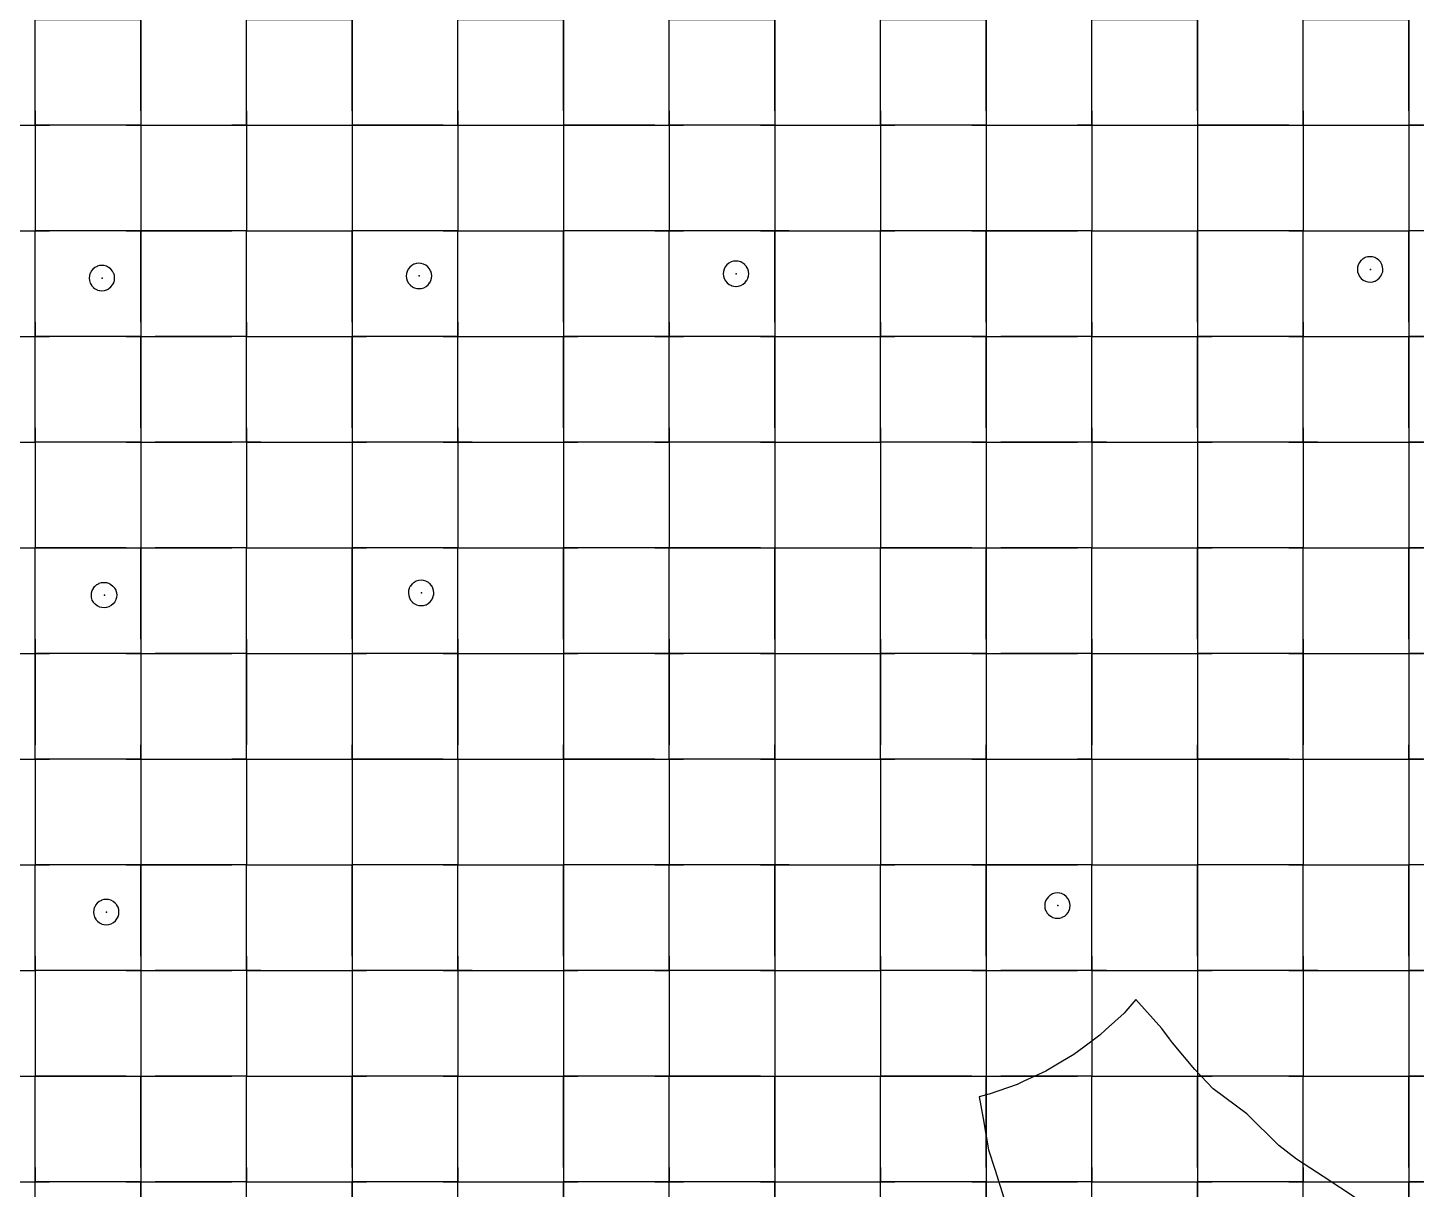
# Model space of a CAD drawing. Header units: metres. Extents: x 0 to 438, y -24 to 612.
# Drawn here: x 197.4 to 315.6, y 278.4 to 377.3 of the extents above; entities that cross this region are included whole.
import ezdxf

# ---------------------------------------------------------------- set-up
doc = ezdxf.new("R2010")
doc.units = ezdxf.units.M
doc.layers.add('LAYER_01_CUT', color=7, linetype='Continuous')
doc.layers.add('LAYER_04_GRID', color=7, linetype='Continuous')

msp = doc.modelspace()

# ---------------------------------------------------------------- linework, layer by layer
at = {"layer": 'LAYER_01_CUT'}
for points in [[(198, 376.77), (198, 378), (199.23, 378), (207, 378), (207, 376.77), (207, 369), (207, 367.77)], [(198, 370.23), (198, 378)], [(207, 370.23), (207, 378)], [(216, 376.77), (216, 378), (217.23, 378), (225, 378), (225, 376.77), (225, 369), (225, 367.77)], [(216, 370.23), (216, 378)], [(225, 370.23), (225, 378)], [(234, 376.77), (234, 378), (235.23, 378), (243, 378), (243, 376.77), (243, 369), (243, 367.77)], [(234, 370.23), (234, 378)], [(243, 370.23), (243, 378)], [(252, 376.77), (252, 378), (253.23, 378), (261, 378), (261, 376.77), (261, 369), (261, 367.77)], [(252, 370.23), (252, 378)], [(261, 370.23), (261, 378)], [(270, 376.77), (270, 378), (271.23, 378), (279, 378), (279, 376.77), (279, 369), (279, 367.77)], [(270, 370.23), (270, 378)], [(279, 370.23), (279, 378)], [(288, 376.77), (288, 378), (289.23, 378), (297, 378), (297, 376.77), (297, 369), (297, 367.77)], [(288, 370.23), (288, 378)], [(297, 370.23), (297, 378)], [(306, 376.77), (306, 378), (307.23, 378), (315, 378), (315, 376.77), (315, 369), (315, 367.77)], [(306, 370.23), (306, 378)], [(315, 370.23), (315, 378)], [(198, 369), (198, 376.77)], [(216, 369), (216, 376.77)], [(234, 369), (234, 376.77)], [(252, 369), (252, 376.77)], [(270, 369), (270, 376.77)], [(288, 369), (288, 376.77)], [(306, 369), (306, 376.77)], [(198, 370.23), (198, 369)], [(207, 370.23), (207, 369)], [(216, 370.23), (216, 369)], [(225, 370.23), (225, 369)], [(234, 370.23), (234, 369)], [(243, 370.23), (243, 369)], [(252, 370.23), (252, 369)], [(261, 370.23), (261, 369)], [(270, 370.23), (270, 369)], [(279, 370.23), (279, 369)], [(288, 370.23), (288, 369)], [(297, 370.23), (297, 369)], [(306, 370.23), (306, 369)], [(315, 370.23), (315, 369)], [(190.23, 369), (198, 369), (198, 367.77)], [(196.77, 369), (198, 369)], [(205.77, 369), (198, 369)], [(198, 369), (198, 361.23)], [(198, 369), (199.23, 369)], [(207, 369), (199.23, 369)], [(205.77, 369), (207, 369)], [(207, 369), (207, 361.23)], [(207, 369), (208.23, 369)], [(207, 369), (214.77, 369)], [(208.23, 369), (216, 369), (216, 367.77)], [(216, 369), (214.77, 369)], [(216, 369), (216, 361.23)], [(216, 369), (217.23, 369)], [(216, 369), (223.77, 369)], [(217.23, 369), (225, 369)], [(223.77, 369), (225, 369)], [(232.77, 369), (225, 369)], [(225, 369), (225, 361.23)], [(225, 369), (226.23, 369)], [(226.23, 369), (234, 369), (234, 367.77)], [(232.77, 369), (234, 369)], [(234, 369), (234, 361.23)], [(234, 369), (235.23, 369)], [(234, 369), (241.77, 369)], [(235.23, 369), (243, 369)], [(241.77, 369), (243, 369)], [(250.77, 369), (243, 369)], [(243, 369), (243, 361.23)], [(243, 369), (244.23, 369)], [(244.23, 369), (252, 369), (252, 367.77)], [(250.77, 369), (252, 369)], [(259.77, 369), (252, 369)], [(252, 369), (252, 361.23)], [(252, 369), (253.23, 369)], [(261, 369), (253.23, 369)], [(259.77, 369), (261, 369)], [(261, 369), (261, 361.23)], [(261, 369), (262.23, 369)], [(261, 369), (268.77, 369)], [(262.23, 369), (270, 369), (270, 367.77)], [(268.77, 369), (270, 369)], [(277.77, 369), (270, 369)], [(270, 369), (270, 361.23)], [(270, 369), (271.23, 369)], [(279, 369), (271.23, 369)], [(277.77, 369), (279, 369)], [(279, 369), (279, 361.23)], [(279, 369), (280.23, 369)], [(279, 369), (286.77, 369)], [(280.23, 369), (288, 369), (288, 367.77)], [(288, 369), (286.77, 369)], [(288, 369), (288, 361.23)], [(288, 369), (289.23, 369)], [(288, 369), (295.77, 369)], [(289.23, 369), (297, 369)], [(295.77, 369), (297, 369)], [(304.77, 369), (297, 369)], [(297, 369), (297, 361.23)], [(297, 369), (298.23, 369)], [(298.23, 369), (306, 369), (306, 367.77)], [(304.77, 369), (306, 369)], [(306, 369), (306, 361.23)], [(306, 369), (307.23, 369)], [(306, 369), (313.77, 369)], [(307.23, 369), (315, 369)], [(313.77, 369), (315, 369)], [(322.77, 369), (315, 369)], [(315, 369), (315, 361.23)], [(315, 369), (316.23, 369)], [(198, 367.77), (198, 360)], [(207, 367.77), (207, 360)], [(216, 367.77), (216, 360)], [(225, 367.77), (225, 360)], [(234, 367.77), (234, 360)], [(243, 367.77), (243, 360)], [(252, 367.77), (252, 360)], [(261, 367.77), (261, 360)], [(270, 367.77), (270, 360)], [(279, 367.77), (279, 360)], [(288, 367.77), (288, 360)], [(297, 367.77), (297, 360)], [(306, 367.77), (306, 360)], [(315, 367.77), (315, 360)], [(198, 361.23), (198, 360)], [(207, 361.23), (207, 360)], [(216, 361.23), (216, 360)], [(225, 361.23), (225, 360)], [(234, 361.23), (234, 360)], [(243, 361.23), (243, 360)], [(252, 361.23), (252, 360)], [(261, 361.23), (261, 360)], [(270, 361.23), (270, 360)], [(279, 361.23), (279, 360)], [(288, 361.23), (288, 360)], [(297, 361.23), (297, 360)], [(306, 361.23), (306, 360)], [(315, 361.23), (315, 360)], [(190.23, 360), (198, 360)], [(196.77, 360), (198, 360)], [(198, 349.77), (198, 351), (198, 358.77), (198, 360), (199.23, 360)], [(205.77, 360), (198, 360)], [(198, 352.23), (198, 360)], [(207, 360), (199.23, 360)], [(205.77, 360), (207, 360)], [(208.23, 360), (207, 360), (207, 358.77), (207, 351), (207, 349.77), (207, 342), (207, 340.77)], [(207, 352.23), (207, 360)], [(207, 360), (214.77, 360)], [(216, 360), (208.23, 360)], [(216, 360), (214.77, 360)], [(216, 349.77), (216, 351), (216, 358.77), (216, 360), (217.23, 360)], [(216, 352.23), (216, 360)], [(216, 360), (223.77, 360)], [(217.23, 360), (225, 360)], [(223.77, 360), (225, 360)], [(226.23, 360), (225, 360), (225, 358.77), (225, 351), (225, 349.77), (225, 342), (225, 340.77)], [(232.77, 360), (225, 360)], [(225, 352.23), (225, 360)], [(234, 360), (226.23, 360)], [(232.77, 360), (234, 360)], [(234, 349.77), (234, 351), (234, 358.77), (234, 360), (235.23, 360)], [(234, 352.23), (234, 360)], [(234, 360), (241.77, 360)], [(235.23, 360), (243, 360)], [(241.77, 360), (243, 360)], [(244.23, 360), (243, 360), (243, 358.77), (243, 351), (243, 349.77), (243, 342), (243, 340.77)], [(250.77, 360), (243, 360)], [(243, 352.23), (243, 360)], [(252, 360), (244.23, 360)], [(250.77, 360), (252, 360)], [(252, 349.77), (252, 351), (252, 358.77), (252, 360), (253.23, 360)], [(259.77, 360), (252, 360)], [(252, 352.23), (252, 360)], [(261, 360), (253.23, 360)], [(259.77, 360), (261, 360)], [(262.23, 360), (261, 360), (261, 358.77), (261, 351), (261, 349.77), (261, 342), (261, 340.77)], [(261, 352.23), (261, 360)], [(261, 360), (268.77, 360)], [(262.23, 360), (270, 360)], [(268.77, 360), (270, 360)], [(270, 349.77), (270, 351), (270, 358.77), (270, 360), (271.23, 360)], [(277.77, 360), (270, 360)], [(270, 352.23), (270, 360)], [(279, 360), (271.23, 360)], [(277.77, 360), (279, 360)], [(280.23, 360), (279, 360), (279, 358.77), (279, 351), (279, 349.77), (279, 342), (279, 340.77)], [(279, 352.23), (279, 360)], [(279, 360), (286.77, 360)], [(288, 360), (280.23, 360)], [(288, 360), (286.77, 360)], [(288, 349.77), (288, 351), (288, 358.77), (288, 360), (289.23, 360)], [(288, 352.23), (288, 360)], [(288, 360), (295.77, 360)], [(289.23, 360), (297, 360)], [(295.77, 360), (297, 360)], [(298.23, 360), (297, 360), (297, 358.77), (297, 351), (297, 349.77), (297, 342), (297, 340.77)], [(304.77, 360), (297, 360)], [(297, 352.23), (297, 360)], [(306, 360), (298.23, 360)], [(304.77, 360), (306, 360)], [(306, 349.77), (306, 351), (306, 358.77), (306, 360), (307.23, 360)], [(306, 352.23), (306, 360)], [(306, 360), (313.77, 360)], [(307.23, 360), (315, 360)], [(313.77, 360), (315, 360)], [(316.23, 360), (315, 360), (315, 358.77), (315, 351), (315, 349.77), (315, 342), (315, 340.77)], [(322.77, 360), (315, 360)], [(315, 352.23), (315, 360)], [(231.27, 357.09), (231.09, 357.18), (231.08, 357.18), (230.89, 357.24), (230.88, 357.24), (230.69, 357.25), (230.69, 357.25), (230.49, 357.23), (230.48, 357.23), (230.28, 357.17), (230.27, 357.17), (230.09, 357.07), (230.08, 357.07), (229.92, 356.93), (229.91, 356.92), (229.78, 356.76), (229.78, 356.75), (229.69, 356.56), (229.68, 356.56), (229.63, 356.37), (229.63, 356.36), (229.61, 356.17), (229.61, 356.16), (229.63, 355.96), (229.63, 355.96), (229.69, 355.76), (229.69, 355.75), (229.79, 355.57), (229.8, 355.56), (229.94, 355.4), (229.94, 355.39), (230.11, 355.26), (230.11, 355.25), (230.3, 355.16), (230.31, 355.16), (230.5, 355.11), (230.51, 355.1), (230.69, 355.09), (230.7, 355.09), (230.9, 355.11), (230.91, 355.11), (231.1, 355.17), (231.11, 355.17), (231.3, 355.27), (231.3, 355.28), (231.47, 355.41), (231.47, 355.42), (231.6, 355.58), (231.61, 355.59), (231.7, 355.78), (231.71, 355.78), (231.76, 355.98), (231.76, 355.98), (231.78, 356.17), (231.78, 356.18), (231.76, 356.38), (231.76, 356.38), (231.7, 356.58), (231.69, 356.59), (231.59, 356.77), (231.59, 356.78), (231.45, 356.94), (231.45, 356.95), (231.28, 357.08), (231.27, 357.09)], [(257.5, 355.29), (257.51, 355.29), (257.69, 355.27), (257.7, 355.27), (257.9, 355.29), (257.91, 355.29), (258.1, 355.35), (258.11, 355.36), (258.3, 355.46), (258.3, 355.46), (258.47, 355.6), (258.47, 355.6), (258.6, 355.77), (258.61, 355.78), (258.7, 355.96), (258.7, 355.97), (258.76, 356.16), (258.76, 356.17), (258.78, 356.36), (258.78, 356.36), (258.76, 356.56), (258.75, 356.57), (258.69, 356.77), (258.69, 356.78), (258.59, 356.96), (258.59, 356.97), (258.45, 357.13), (258.45, 357.14), (258.28, 357.27), (258.27, 357.27), (258.09, 357.36), (258.08, 357.37), (257.89, 357.42), (257.88, 357.42), (257.69, 357.44), (257.69, 357.44), (257.49, 357.42), (257.48, 357.42), (257.28, 357.36), (257.27, 357.36), (257.09, 357.26), (257.08, 357.25), (256.92, 357.11), (256.91, 357.11), (256.78, 356.94), (256.78, 356.94), (256.68, 356.75), (256.68, 356.74), (256.63, 356.55), (256.63, 356.54), (256.61, 356.36), (256.61, 356.35), (256.63, 356.15), (256.63, 356.14), (256.69, 355.95), (256.69, 355.94), (256.79, 355.75), (256.8, 355.75), (256.93, 355.58), (256.94, 355.58), (257.11, 355.45), (257.11, 355.44), (257.3, 355.35), (257.31, 355.34), (257.5, 355.29)], [(310.78, 357.32), (310.78, 357.31), (310.68, 357.12), (310.68, 357.12), (310.63, 356.92), (310.62, 356.92), (310.61, 356.73), (310.61, 356.72), (310.63, 356.52), (310.63, 356.52), (310.69, 356.32), (310.69, 356.31), (310.79, 356.13), (310.8, 356.12), (310.93, 355.96), (310.94, 355.95), (311.1, 355.82), (311.11, 355.81), (311.3, 355.72), (311.3, 355.72), (311.5, 355.66), (311.5, 355.66), (311.69, 355.65), (311.7, 355.65), (311.9, 355.67), (311.91, 355.67), (312.1, 355.73), (312.11, 355.73), (312.29, 355.83), (312.3, 355.83), (312.46, 355.97), (312.47, 355.98), (312.6, 356.14), (312.61, 356.15), (312.7, 356.34), (312.7, 356.34), (312.76, 356.53), (312.76, 356.54), (312.77, 356.73), (312.77, 356.74), (312.75, 356.94), (312.75, 356.94), (312.69, 357.14), (312.69, 357.15), (312.59, 357.33), (312.59, 357.34), (312.45, 357.5), (312.44, 357.51), (312.28, 357.64), (312.27, 357.64), (312.09, 357.74), (312.08, 357.74), (311.89, 357.79), (311.88, 357.8), (311.69, 357.81), (311.68, 357.81), (311.49, 357.79), (311.48, 357.79), (311.28, 357.73), (311.27, 357.73), (311.09, 357.63), (311.08, 357.62), (310.92, 357.49), (310.91, 357.48), (310.78, 357.32)], [(202.63, 356.18), (202.63, 356.17), (202.61, 355.98), (202.61, 355.98), (202.63, 355.78), (202.63, 355.77), (202.69, 355.57), (202.69, 355.57), (202.8, 355.38), (202.8, 355.37), (202.94, 355.21), (202.94, 355.2), (203.11, 355.07), (203.11, 355.07), (203.3, 354.98), (203.31, 354.97), (203.5, 354.92), (203.51, 354.92), (203.69, 354.9), (203.7, 354.9), (203.9, 354.92), (203.91, 354.92), (204.1, 354.98), (204.11, 354.98), (204.3, 355.08), (204.3, 355.09), (204.47, 355.23), (204.47, 355.23), (204.6, 355.4), (204.61, 355.4), (204.7, 355.59), (204.71, 355.6), (204.76, 355.79), (204.76, 355.8), (204.78, 355.98), (204.78, 355.99), (204.76, 356.19), (204.76, 356.2), (204.7, 356.39), (204.69, 356.4), (204.59, 356.59), (204.59, 356.59), (204.45, 356.76), (204.45, 356.76), (204.28, 356.89), (204.27, 356.9), (204.09, 356.99), (204.08, 357), (203.89, 357.05), (203.88, 357.05), (203.69, 357.07), (203.69, 357.07), (203.49, 357.05), (203.48, 357.05), (203.28, 356.99), (203.28, 356.98), (203.09, 356.88), (203.08, 356.88), (202.92, 356.74), (202.91, 356.74), (202.78, 356.57), (202.78, 356.56), (202.69, 356.38), (202.68, 356.37), (202.63, 356.18)], [(198, 352.23), (198, 351)], [(207, 352.23), (207, 351)], [(216, 352.23), (216, 351)], [(225, 352.23), (225, 351)], [(234, 352.23), (234, 351)], [(243, 352.23), (243, 351)], [(252, 352.23), (252, 351)], [(261, 352.23), (261, 351)], [(270, 352.23), (270, 351)], [(279, 352.23), (279, 351)], [(288, 352.23), (288, 351)], [(297, 352.23), (297, 351)], [(306, 352.23), (306, 351)], [(315, 352.23), (315, 351)], [(190.23, 351), (198, 351)], [(196.77, 351), (198, 351)], [(205.77, 351), (198, 351)], [(198, 343.23), (198, 351)], [(198, 351), (199.23, 351)], [(207, 351), (199.23, 351)], [(205.77, 351), (207, 351)], [(207, 343.23), (207, 351)], [(207, 351), (208.23, 351)], [(207, 351), (214.77, 351)], [(216, 351), (208.23, 351)], [(216, 351), (214.77, 351)], [(216, 343.23), (216, 351)], [(216, 351), (217.23, 351)], [(216, 351), (223.77, 351)], [(217.23, 351), (225, 351)], [(223.77, 351), (225, 351)], [(232.77, 351), (225, 351)], [(225, 343.23), (225, 351)], [(225, 351), (226.23, 351)], [(234, 351), (226.23, 351)], [(232.77, 351), (234, 351)], [(234, 343.23), (234, 351)], [(234, 351), (235.23, 351)], [(234, 351), (241.77, 351)], [(235.23, 351), (243, 351)], [(241.77, 351), (243, 351)], [(250.77, 351), (243, 351)], [(243, 343.23), (243, 351)], [(243, 351), (244.23, 351)], [(252, 351), (244.23, 351)], [(250.77, 351), (252, 351)], [(259.77, 351), (252, 351)], [(252, 343.23), (252, 351)], [(252, 351), (253.23, 351)], [(261, 351), (253.23, 351)], [(259.77, 351), (261, 351)], [(261, 343.23), (261, 351)], [(261, 351), (262.23, 351)], [(261, 351), (268.77, 351)], [(262.23, 351), (270, 351)], [(268.77, 351), (270, 351)], [(277.77, 351), (270, 351)], [(270, 343.23), (270, 351)], [(270, 351), (271.23, 351)], [(279, 351), (271.23, 351)], [(277.77, 351), (279, 351)], [(279, 343.23), (279, 351)], [(279, 351), (280.23, 351)], [(279, 351), (286.77, 351)], [(288, 351), (280.23, 351)], [(288, 351), (286.77, 351)], [(288, 343.23), (288, 351)], [(288, 351), (289.23, 351)], [(288, 351), (295.77, 351)], [(289.23, 351), (297, 351)], [(295.77, 351), (297, 351)], [(304.77, 351), (297, 351)], [(297, 343.23), (297, 351)], [(297, 351), (298.23, 351)], [(306, 351), (298.23, 351)], [(304.77, 351), (306, 351)], [(306, 343.23), (306, 351)], [(306, 351), (307.23, 351)], [(306, 351), (313.77, 351)], [(307.23, 351), (315, 351)], [(313.77, 351), (315, 351)], [(322.77, 351), (315, 351)], [(315, 343.23), (315, 351)], [(315, 351), (316.23, 351)], [(198, 342), (198, 349.77)], [(216, 342), (216, 349.77)], [(234, 342), (234, 349.77)], [(252, 342), (252, 349.77)], [(270, 342), (270, 349.77)], [(288, 342), (288, 349.77)], [(306, 342), (306, 349.77)], [(198, 343.23), (198, 342)], [(207, 343.23), (207, 342)], [(216, 343.23), (216, 342)], [(225, 343.23), (225, 342)], [(234, 343.23), (234, 342)], [(243, 343.23), (243, 342)], [(252, 343.23), (252, 342)], [(261, 343.23), (261, 342)], [(270, 343.23), (270, 342)], [(279, 343.23), (279, 342)], [(288, 343.23), (288, 342)], [(297, 343.23), (297, 342)], [(306, 343.23), (306, 342)], [(315, 343.23), (315, 342)], [(190.23, 342), (198, 342)], [(196.77, 342), (198, 342)], [(199.23, 342), (198, 342), (198, 340.77)], [(205.77, 342), (198, 342)], [(198, 342), (198, 334.23)], [(207, 342), (199.23, 342)], [(205.77, 342), (207, 342)], [(207, 342), (207, 334.23)], [(207, 342), (208.23, 342)], [(207, 342), (214.77, 342)], [(216, 342), (208.23, 342)], [(216, 342), (214.77, 342)], [(217.23, 342), (216, 342), (216, 340.77)], [(216, 342), (216, 334.23)], [(216, 342), (223.77, 342)], [(217.23, 342), (225, 342)], [(223.77, 342), (225, 342)], [(232.77, 342), (225, 342)], [(225, 342), (225, 334.23)], [(225, 342), (226.23, 342)], [(234, 342), (226.23, 342)], [(232.77, 342), (234, 342)], [(235.23, 342), (234, 342), (234, 340.77)], [(234, 342), (234, 334.23)], [(234, 342), (241.77, 342)], [(235.23, 342), (243, 342)], [(241.77, 342), (243, 342)], [(250.77, 342), (243, 342)], [(243, 342), (243, 334.23)], [(243, 342), (244.23, 342)], [(252, 342), (244.23, 342)], [(250.77, 342), (252, 342)], [(253.23, 342), (252, 342), (252, 340.77)], [(259.77, 342), (252, 342)], [(252, 342), (252, 334.23)], [(261, 342), (253.23, 342)], [(259.77, 342), (261, 342)], [(261, 342), (261, 334.23)], [(261, 342), (262.23, 342)], [(261, 342), (268.77, 342)], [(262.23, 342), (270, 342)], [(268.77, 342), (270, 342)], [(271.23, 342), (270, 342), (270, 340.77)], [(277.77, 342), (270, 342)], [(270, 342), (270, 334.23)], [(279, 342), (271.23, 342)], [(277.77, 342), (279, 342)], [(279, 342), (279, 334.23)], [(279, 342), (280.23, 342)], [(279, 342), (286.77, 342)], [(288, 342), (280.23, 342)], [(288, 342), (286.77, 342)], [(289.23, 342), (288, 342), (288, 340.77)], [(288, 342), (288, 334.23)], [(288, 342), (295.77, 342)], [(289.23, 342), (297, 342)], [(295.77, 342), (297, 342)], [(304.77, 342), (297, 342)], [(297, 342), (297, 334.23)], [(297, 342), (298.23, 342)], [(306, 342), (298.23, 342)], [(304.77, 342), (306, 342)], [(307.23, 342), (306, 342), (306, 340.77)], [(306, 342), (306, 334.23)], [(306, 342), (313.77, 342)], [(307.23, 342), (315, 342)], [(313.77, 342), (315, 342)], [(322.77, 342), (315, 342)], [(315, 342), (315, 334.23)], [(315, 342), (316.23, 342)], [(198, 340.77), (198, 333)], [(207, 340.77), (207, 333)], [(216, 340.77), (216, 333)], [(225, 340.77), (225, 333)], [(234, 340.77), (234, 333)], [(243, 340.77), (243, 333)], [(252, 340.77), (252, 333)], [(261, 340.77), (261, 333)], [(270, 340.77), (270, 333)], [(279, 340.77), (279, 333)], [(288, 340.77), (288, 333)], [(297, 340.77), (297, 333)], [(306, 340.77), (306, 333)], [(315, 340.77), (315, 333)], [(198, 334.23), (198, 333)], [(207, 334.23), (207, 333)], [(216, 334.23), (216, 333)], [(225, 334.23), (225, 333)], [(234, 334.23), (234, 333)], [(243, 334.23), (243, 333)], [(252, 334.23), (252, 333)], [(261, 334.23), (261, 333)], [(270, 334.23), (270, 333)], [(279, 334.23), (279, 333)], [(288, 334.23), (288, 333)], [(297, 334.23), (297, 333)], [(306, 334.23), (306, 333)], [(315, 334.23), (315, 333)], [(190.23, 333), (198, 333)], [(196.77, 333), (198, 333)], [(198, 322.77), (198, 324), (198, 331.77), (198, 333), (199.23, 333), (207, 333), (207, 331.77), (207, 324), (207, 322.77), (207, 315), (207, 313.77)], [(205.77, 333), (198, 333)], [(198, 325.23), (198, 333)], [(205.77, 333), (207, 333)], [(207, 325.23), (207, 333)], [(207, 333), (208.23, 333)], [(207, 333), (214.77, 333)], [(216, 333), (208.23, 333)], [(216, 333), (214.77, 333)], [(216, 322.77), (216, 324), (216, 331.77), (216, 333), (217.23, 333), (225, 333), (225, 331.77), (225, 324), (225, 322.77), (225, 315), (225, 313.77)], [(216, 325.23), (216, 333)], [(216, 333), (223.77, 333)], [(223.77, 333), (225, 333)], [(232.77, 333), (225, 333)], [(225, 325.23), (225, 333)], [(225, 333), (226.23, 333)], [(234, 333), (226.23, 333)], [(232.77, 333), (234, 333)], [(234, 322.77), (234, 324), (234, 331.77), (234, 333), (235.23, 333), (243, 333), (243, 331.77), (243, 324), (243, 322.77), (243, 315), (243, 313.77)], [(234, 325.23), (234, 333)], [(234, 333), (241.77, 333)], [(241.77, 333), (243, 333)], [(250.77, 333), (243, 333)], [(243, 325.23), (243, 333)], [(243, 333), (244.23, 333)], [(252, 333), (244.23, 333)], [(250.77, 333), (252, 333)], [(252, 322.77), (252, 324), (252, 331.77), (252, 333), (253.23, 333), (261, 333), (261, 331.77), (261, 324), (261, 322.77), (261, 315), (261, 313.77)], [(259.77, 333), (252, 333)], [(252, 325.23), (252, 333)], [(259.77, 333), (261, 333)], [(261, 325.23), (261, 333)], [(261, 333), (262.23, 333)], [(261, 333), (268.77, 333)], [(262.23, 333), (270, 333)], [(268.77, 333), (270, 333)], [(270, 322.77), (270, 324), (270, 331.77), (270, 333), (271.23, 333), (279, 333), (279, 331.77), (279, 324), (279, 322.77), (279, 315), (279, 313.77)], [(277.77, 333), (270, 333)], [(270, 325.23), (270, 333)], [(277.77, 333), (279, 333)], [(279, 325.23), (279, 333)], [(279, 333), (280.23, 333)], [(279, 333), (286.77, 333)], [(288, 333), (280.23, 333)], [(288, 333), (286.77, 333)], [(288, 322.77), (288, 324), (288, 331.77), (288, 333), (289.23, 333), (297, 333), (297, 331.77), (297, 324), (297, 322.77), (297, 315), (297, 313.77)], [(288, 325.23), (288, 333)], [(288, 333), (295.77, 333)], [(295.77, 333), (297, 333)], [(304.77, 333), (297, 333)], [(297, 325.23), (297, 333)], [(297, 333), (298.23, 333)], [(306, 333), (298.23, 333)], [(304.77, 333), (306, 333)], [(306, 322.77), (306, 324), (306, 331.77), (306, 333), (307.23, 333), (315, 333), (315, 331.77), (315, 324), (315, 322.77), (315, 315), (315, 313.77)], [(306, 325.23), (306, 333)], [(306, 333), (313.77, 333)], [(313.77, 333), (315, 333)], [(322.77, 333), (315, 333)], [(315, 325.23), (315, 333)], [(315, 333), (316.23, 333)], [(202.81, 329.17), (202.82, 329.18), (202.87, 329.37), (202.87, 329.38), (202.97, 329.56), (202.97, 329.57), (203.1, 329.74), (203.11, 329.74), (203.27, 329.88), (203.28, 329.88), (203.46, 329.98), (203.47, 329.99), (203.67, 330.05), (203.67, 330.05), (203.87, 330.07), (203.88, 330.07), (204.07, 330.05), (204.08, 330.05), (204.27, 330), (204.28, 329.99), (204.46, 329.9), (204.47, 329.89), (204.63, 329.76), (204.64, 329.76), (204.78, 329.6), (204.78, 329.59), (204.88, 329.4), (204.88, 329.39), (204.94, 329.2), (204.94, 329.19), (204.96, 328.99), (204.96, 328.98), (204.95, 328.8), (204.95, 328.79), (204.89, 328.6), (204.89, 328.59), (204.8, 328.4), (204.79, 328.4), (204.66, 328.23), (204.65, 328.23), (204.49, 328.09), (204.48, 328.09), (204.3, 327.99), (204.29, 327.98), (204.09, 327.92), (204.09, 327.92), (203.89, 327.9), (203.88, 327.9), (203.69, 327.92), (203.69, 327.92), (203.49, 327.97), (203.49, 327.98), (203.3, 328.07), (203.29, 328.07), (203.13, 328.21), (203.12, 328.21), (202.99, 328.37), (202.98, 328.38), (202.88, 328.57), (202.88, 328.57), (202.82, 328.77), (202.82, 328.78), (202.8, 328.98), (202.8, 328.98), (202.81, 329.17)], [(231.09, 328.11), (231.29, 328.17), (231.3, 328.17), (231.48, 328.27), (231.49, 328.28), (231.65, 328.41), (231.66, 328.42), (231.79, 328.58), (231.79, 328.59), (231.89, 328.78), (231.89, 328.78), (231.94, 328.98), (231.95, 328.98), (231.96, 329.17), (231.96, 329.18), (231.94, 329.38), (231.94, 329.39), (231.88, 329.58), (231.88, 329.59), (231.78, 329.77), (231.77, 329.78), (231.64, 329.94), (231.63, 329.95), (231.47, 330.08), (231.46, 330.09), (231.27, 330.18), (231.27, 330.18), (231.07, 330.24), (231.07, 330.24), (230.88, 330.25), (230.87, 330.25), (230.67, 330.23), (230.67, 330.23), (230.47, 330.17), (230.46, 330.17), (230.28, 330.07), (230.27, 330.07), (230.11, 329.93), (230.1, 329.92), (229.97, 329.76), (229.96, 329.75), (229.87, 329.57), (229.87, 329.56), (229.81, 329.37), (229.81, 329.36), (229.8, 329.17), (229.8, 329.16), (229.82, 328.96), (229.82, 328.96), (229.88, 328.76), (229.88, 328.75), (229.98, 328.57), (229.98, 328.56), (230.12, 328.4), (230.13, 328.39), (230.29, 328.26), (230.3, 328.26), (230.48, 328.16), (230.49, 328.16), (230.68, 328.11), (230.69, 328.1), (230.88, 328.09), (230.89, 328.09), (231.09, 328.11), (231.09, 328.11)], [(198, 325.23), (198, 324)], [(207, 325.23), (207, 324)], [(216, 325.23), (216, 324)], [(225, 325.23), (225, 324)], [(234, 325.23), (234, 324)], [(243, 325.23), (243, 324)], [(252, 325.23), (252, 324)], [(261, 325.23), (261, 324)], [(270, 325.23), (270, 324)], [(279, 325.23), (279, 324)], [(288, 325.23), (288, 324)], [(297, 325.23), (297, 324)], [(306, 325.23), (306, 324)], [(315, 325.23), (315, 324)], [(190.23, 324), (198, 324)], [(196.77, 324), (198, 324)], [(205.77, 324), (198, 324)], [(198, 324), (198, 316.23)], [(198, 324), (199.23, 324)], [(207, 324), (199.23, 324)], [(205.77, 324), (207, 324)], [(207, 324), (207, 316.23)], [(207, 324), (208.23, 324)], [(207, 324), (214.77, 324)], [(216, 324), (208.23, 324)], [(216, 324), (214.77, 324)], [(216, 324), (216, 316.23)], [(216, 324), (217.23, 324)], [(216, 324), (223.77, 324)], [(217.23, 324), (225, 324)], [(223.77, 324), (225, 324)], [(232.77, 324), (225, 324)], [(225, 324), (225, 316.23)], [(225, 324), (226.23, 324)], [(234, 324), (226.23, 324)], [(232.77, 324), (234, 324)], [(234, 324), (234, 316.23)], [(234, 324), (235.23, 324)], [(234, 324), (241.77, 324)], [(235.23, 324), (243, 324)], [(241.77, 324), (243, 324)], [(250.77, 324), (243, 324)], [(243, 324), (243, 316.23)], [(243, 324), (244.23, 324)], [(252, 324), (244.23, 324)], [(250.77, 324), (252, 324)], [(259.77, 324), (252, 324)], [(252, 324), (252, 316.23)], [(252, 324), (253.23, 324)], [(261, 324), (253.23, 324)], [(259.77, 324), (261, 324)], [(261, 324), (261, 316.23)], [(261, 324), (262.23, 324)], [(261, 324), (268.77, 324)], [(262.23, 324), (270, 324)], [(268.77, 324), (270, 324)], [(277.77, 324), (270, 324)], [(270, 324), (270, 316.23)], [(270, 324), (271.23, 324)], [(279, 324), (271.23, 324)], [(277.77, 324), (279, 324)], [(279, 324), (279, 316.23)], [(279, 324), (280.23, 324)], [(279, 324), (286.77, 324)], [(288, 324), (280.23, 324)], [(288, 324), (286.77, 324)], [(288, 324), (288, 316.23)], [(288, 324), (289.23, 324)], [(288, 324), (295.77, 324)], [(289.23, 324), (297, 324)], [(295.77, 324), (297, 324)], [(304.77, 324), (297, 324)], [(297, 324), (297, 316.23)], [(297, 324), (298.23, 324)], [(306, 324), (298.23, 324)], [(304.77, 324), (306, 324)], [(306, 324), (306, 316.23)], [(306, 324), (307.23, 324)], [(306, 324), (313.77, 324)], [(307.23, 324), (315, 324)], [(313.77, 324), (315, 324)], [(322.77, 324), (315, 324)], [(315, 324), (315, 316.23)], [(315, 324), (316.23, 324)], [(198, 315), (198, 322.77)], [(216, 315), (216, 322.77)], [(234, 315), (234, 322.77)], [(252, 315), (252, 322.77)], [(270, 315), (270, 322.77)], [(288, 315), (288, 322.77)], [(306, 315), (306, 322.77)], [(198, 315), (198, 316.23)], [(207, 315), (207, 316.23)], [(216, 315), (216, 316.23)], [(225, 315), (225, 316.23)], [(234, 315), (234, 316.23)], [(243, 315), (243, 316.23)], [(252, 315), (252, 316.23)], [(261, 315), (261, 316.23)], [(270, 315), (270, 316.23)], [(279, 315), (279, 316.23)], [(288, 315), (288, 316.23)], [(297, 315), (297, 316.23)], [(306, 315), (306, 316.23)], [(315, 315), (315, 316.23)], [(190.23, 315), (198, 315), (198, 313.77)], [(196.77, 315), (198, 315)], [(205.77, 315), (198, 315)], [(198, 315), (198, 307.23)], [(198, 315), (199.23, 315)], [(207, 315), (199.23, 315)], [(205.77, 315), (207, 315)], [(207, 315), (207, 307.23)], [(207, 315), (208.23, 315)], [(207, 315), (214.77, 315)], [(208.23, 315), (216, 315), (216, 313.77)], [(216, 315), (214.77, 315)], [(216, 315), (216, 307.23)], [(216, 315), (217.23, 315)], [(216, 315), (223.77, 315)], [(217.23, 315), (225, 315)], [(223.77, 315), (225, 315)], [(232.77, 315), (225, 315)], [(225, 315), (225, 307.23)], [(225, 315), (226.23, 315)], [(226.23, 315), (234, 315), (234, 313.77)], [(232.77, 315), (234, 315)], [(234, 315), (234, 307.23)], [(234, 315), (235.23, 315)], [(234, 315), (241.77, 315)], [(235.23, 315), (243, 315)], [(241.77, 315), (243, 315)], [(250.77, 315), (243, 315)], [(243, 315), (243, 307.23)], [(243, 315), (244.23, 315)], [(244.23, 315), (252, 315), (252, 313.77)], [(250.77, 315), (252, 315)], [(259.77, 315), (252, 315)], [(252, 315), (252, 307.23)], [(252, 315), (253.23, 315)], [(261, 315), (253.23, 315)], [(259.77, 315), (261, 315)], [(261, 315), (261, 307.23)], [(261, 315), (262.23, 315)], [(261, 315), (268.77, 315)], [(262.23, 315), (270, 315), (270, 313.77)], [(268.77, 315), (270, 315)], [(277.77, 315), (270, 315)], [(270, 315), (270, 307.23)], [(270, 315), (271.23, 315)], [(279, 315), (271.23, 315)], [(277.77, 315), (279, 315)], [(279, 315), (279, 307.23)], [(279, 315), (280.23, 315)], [(279, 315), (286.77, 315)], [(280.23, 315), (288, 315), (288, 313.77)], [(288, 315), (286.77, 315)], [(288, 315), (288, 307.23)], [(288, 315), (289.23, 315)], [(288, 315), (295.77, 315)], [(289.23, 315), (297, 315)], [(295.77, 315), (297, 315)], [(304.77, 315), (297, 315)], [(297, 315), (297, 307.23)], [(297, 315), (298.23, 315)], [(298.23, 315), (306, 315), (306, 313.77)], [(304.77, 315), (306, 315)], [(306, 315), (306, 307.23)], [(306, 315), (307.23, 315)], [(306, 315), (313.77, 315)], [(307.23, 315), (315, 315)], [(313.77, 315), (315, 315)], [(322.77, 315), (315, 315)], [(315, 315), (315, 307.23)], [(315, 315), (316.23, 315)], [(198, 313.77), (198, 306)], [(207, 313.77), (207, 306)], [(216, 313.77), (216, 306)], [(225, 313.77), (225, 306)], [(234, 313.77), (234, 306)], [(243, 313.77), (243, 306)], [(252, 313.77), (252, 306)], [(261, 313.77), (261, 306)], [(270, 313.77), (270, 306)], [(279, 313.77), (279, 306)], [(288, 313.77), (288, 306)], [(297, 313.77), (297, 306)], [(306, 313.77), (306, 306)], [(315, 313.77), (315, 306)], [(198, 307.23), (198, 306)], [(207, 307.23), (207, 306)], [(216, 307.23), (216, 306)], [(225, 307.23), (225, 306)], [(234, 307.23), (234, 306)], [(243, 307.23), (243, 306)], [(252, 307.23), (252, 306)], [(261, 307.23), (261, 306)], [(270, 307.23), (270, 306)], [(279, 307.23), (279, 306)], [(288, 307.23), (288, 306)], [(297, 307.23), (297, 306)], [(306, 307.23), (306, 306)], [(315, 307.23), (315, 306)], [(190.23, 306), (198, 306)], [(196.77, 306), (198, 306)], [(198, 304.77), (198, 306), (199.23, 306)], [(205.77, 306), (198, 306)], [(198, 298.23), (198, 306)], [(207, 306), (199.23, 306)], [(205.77, 306), (207, 306)], [(208.23, 306), (207, 306), (207, 304.77), (207, 297), (207, 295.77)], [(207, 298.23), (207, 306)], [(207, 306), (214.77, 306)], [(216, 306), (208.23, 306)], [(216, 306), (214.77, 306)], [(216, 304.77), (216, 306), (217.23, 306)], [(216, 298.23), (216, 306)], [(216, 306), (223.77, 306)], [(217.23, 306), (225, 306)], [(223.77, 306), (225, 306)], [(226.23, 306), (225, 306), (225, 304.77), (225, 297), (225, 295.77)], [(232.77, 306), (225, 306)], [(225, 298.23), (225, 306)], [(234, 306), (226.23, 306)], [(232.77, 306), (234, 306)], [(234, 304.77), (234, 306), (235.23, 306)], [(234, 298.23), (234, 306)], [(234, 306), (241.77, 306)], [(235.23, 306), (243, 306)], [(241.77, 306), (243, 306)], [(244.23, 306), (243, 306), (243, 304.77), (243, 297), (243, 295.77)], [(250.77, 306), (243, 306)], [(243, 298.23), (243, 306)], [(252, 306), (244.23, 306)], [(250.77, 306), (252, 306)], [(252, 304.77), (252, 306), (253.23, 306)], [(259.77, 306), (252, 306)], [(252, 298.23), (252, 306)], [(261, 306), (253.23, 306)], [(259.77, 306), (261, 306)], [(262.23, 306), (261, 306), (261, 304.77), (261, 297), (261, 295.77)], [(261, 298.23), (261, 306)], [(261, 306), (268.77, 306)], [(262.23, 306), (270, 306)], [(268.77, 306), (270, 306)], [(270, 304.77), (270, 306), (271.23, 306)], [(277.77, 306), (270, 306)], [(270, 298.23), (270, 306)], [(279, 306), (271.23, 306)], [(277.77, 306), (279, 306)], [(280.23, 306), (279, 306), (279, 304.77), (279, 297), (279, 295.77)], [(279, 298.23), (279, 306)], [(279, 306), (286.77, 306)], [(288, 306), (280.23, 306)], [(288, 306), (286.77, 306)], [(288, 304.77), (288, 306), (289.23, 306)], [(288, 298.23), (288, 306)], [(288, 306), (295.77, 306)], [(289.23, 306), (297, 306)], [(295.77, 306), (297, 306)], [(298.23, 306), (297, 306), (297, 304.77), (297, 297), (297, 295.77)], [(304.77, 306), (297, 306)], [(297, 298.23), (297, 306)], [(306, 306), (298.23, 306)], [(304.77, 306), (306, 306)], [(306, 304.77), (306, 306), (307.23, 306)], [(306, 298.23), (306, 306)], [(306, 306), (313.77, 306)], [(307.23, 306), (315, 306)], [(313.77, 306), (315, 306)], [(316.23, 306), (315, 306), (315, 304.77), (315, 297), (315, 295.77)], [(322.77, 306), (315, 306)], [(315, 298.23), (315, 306)], [(198, 297), (198, 304.77)], [(216, 297), (216, 304.77)], [(234, 297), (234, 304.77)], [(252, 297), (252, 304.77)], [(270, 297), (270, 304.77)], [(288, 297), (288, 304.77)], [(306, 297), (306, 304.77)], [(204.67, 301.09), (204.68, 301.09), (204.84, 301.23), (204.85, 301.23), (204.98, 301.4), (204.98, 301.41), (205.07, 301.59), (205.08, 301.6), (205.13, 301.79), (205.13, 301.8), (205.15, 301.98), (205.15, 301.99), (205.13, 302.19), (205.13, 302.2), (205.07, 302.4), (205.07, 302.4), (204.97, 302.59), (204.96, 302.6), (204.82, 302.76), (204.82, 302.76), (204.65, 302.89), (204.65, 302.9), (204.46, 302.99), (204.45, 303), (204.26, 303.05), (204.25, 303.05), (204.07, 303.07), (204.06, 303.07), (203.86, 303.05), (203.85, 303.05), (203.66, 302.99), (203.65, 302.98), (203.46, 302.88), (203.46, 302.88), (203.29, 302.74), (203.29, 302.74), (203.16, 302.57), (203.15, 302.56), (203.06, 302.38), (203.05, 302.37), (203, 302.18), (203, 302.17), (202.98, 301.99), (202.98, 301.98), (203, 301.78), (203, 301.77), (203.06, 301.57), (203.07, 301.57), (203.17, 301.38), (203.17, 301.37), (203.31, 301.21), (203.31, 301.21), (203.48, 301.08), (203.49, 301.07), (203.67, 300.98), (203.68, 300.97), (203.87, 300.92), (203.88, 300.92), (204.07, 300.9), (204.07, 300.9), (204.27, 300.92), (204.28, 300.92), (204.48, 300.98), (204.48, 300.99), (204.67, 301.09)], [(284.29, 303.3), (284.16, 303.13), (284.15, 303.12), (284.06, 302.94), (284.05, 302.93), (284, 302.74), (284, 302.73), (283.98, 302.54), (283.98, 302.54), (284, 302.34), (284, 302.33), (284.06, 302.13), (284.07, 302.13), (284.17, 301.94), (284.17, 301.93), (284.31, 301.77), (284.31, 301.77), (284.48, 301.63), (284.49, 301.63), (284.67, 301.54), (284.68, 301.53), (284.87, 301.48), (284.88, 301.48), (285.06, 301.46), (285.07, 301.46), (285.27, 301.48), (285.28, 301.48), (285.48, 301.54), (285.48, 301.55), (285.67, 301.65), (285.68, 301.65), (285.84, 301.79), (285.84, 301.79), (285.97, 301.96), (285.98, 301.96), (286.07, 302.15), (286.08, 302.16), (286.13, 302.35), (286.13, 302.36), (286.15, 302.54), (286.15, 302.55), (286.13, 302.75), (286.13, 302.76), (286.07, 302.95), (286.06, 302.96), (285.96, 303.15), (285.96, 303.16), (285.82, 303.32), (285.82, 303.32), (285.65, 303.45), (285.64, 303.46), (285.46, 303.55), (285.45, 303.56), (285.26, 303.61), (285.25, 303.61), (285.07, 303.63), (285.06, 303.63), (284.86, 303.61), (284.85, 303.61), (284.65, 303.55), (284.65, 303.54), (284.46, 303.44), (284.45, 303.44), (284.29, 303.3), (284.29, 303.3)], [(198, 298.23), (198, 297)], [(207, 298.23), (207, 297)], [(216, 298.23), (216, 297)], [(225, 298.23), (225, 297)], [(234, 298.23), (234, 297)], [(243, 298.23), (243, 297)], [(252, 298.23), (252, 297)], [(261, 298.23), (261, 297)], [(270, 298.23), (270, 297)], [(279, 298.23), (279, 297)], [(288, 298.23), (288, 297)], [(297, 298.23), (297, 297)], [(306, 298.23), (306, 297)], [(315, 298.23), (315, 297)], [(190.23, 297), (198, 297)], [(196.77, 297), (198, 297)], [(199.23, 297), (198, 297), (198, 295.77)], [(205.77, 297), (198, 297)], [(198, 297), (198, 289.23)], [(207, 297), (199.23, 297)], [(205.77, 297), (207, 297)], [(207, 297), (207, 289.23)], [(207, 297), (208.23, 297)], [(207, 297), (214.77, 297)], [(216, 297), (208.23, 297)], [(216, 297), (214.77, 297)], [(217.23, 297), (216, 297), (216, 295.77)], [(216, 297), (216, 289.23)], [(216, 297), (223.77, 297)], [(217.23, 297), (225, 297)], [(223.77, 297), (225, 297)], [(232.77, 297), (225, 297)], [(225, 297), (225, 289.23)], [(225, 297), (226.23, 297)], [(234, 297), (226.23, 297)], [(232.77, 297), (234, 297)], [(235.23, 297), (234, 297), (234, 295.77)], [(234, 297), (234, 289.23)], [(234, 297), (241.77, 297)], [(235.23, 297), (243, 297)], [(241.77, 297), (243, 297)], [(250.77, 297), (243, 297)], [(243, 297), (243, 289.23)], [(243, 297), (244.23, 297)], [(252, 297), (244.23, 297)], [(250.77, 297), (252, 297)], [(253.23, 297), (252, 297), (252, 295.77)], [(259.77, 297), (252, 297)], [(252, 297), (252, 289.23)], [(261, 297), (253.23, 297)], [(259.77, 297), (261, 297)], [(261, 297), (261, 289.23)], [(261, 297), (262.23, 297)], [(261, 297), (268.77, 297)], [(262.23, 297), (270, 297)], [(268.77, 297), (270, 297)], [(271.23, 297), (270, 297), (270, 295.77)], [(277.77, 297), (270, 297)], [(270, 297), (270, 289.23)], [(279, 297), (271.23, 297)], [(277.77, 297), (279, 297)], [(279, 297), (279, 289.23)], [(279, 297), (280.23, 297)], [(279, 297), (286.77, 297)], [(288, 297), (280.23, 297)], [(288, 297), (286.77, 297)], [(289.23, 297), (288, 297), (288, 295.77)], [(288, 297), (288, 289.23)], [(288, 297), (295.77, 297)], [(289.23, 297), (297, 297)], [(295.77, 297), (297, 297)], [(304.77, 297), (297, 297)], [(297, 297), (297, 289.23)], [(297, 297), (298.23, 297)], [(306, 297), (298.23, 297)], [(304.77, 297), (306, 297)], [(307.23, 297), (306, 297), (306, 295.77)], [(306, 297), (306, 289.23)], [(306, 297), (313.77, 297)], [(307.23, 297), (315, 297)], [(313.77, 297), (315, 297)], [(322.77, 297), (315, 297)], [(315, 297), (315, 289.23)], [(315, 297), (316.23, 297)], [(198, 295.77), (198, 288)], [(207, 295.77), (207, 288)], [(216, 295.77), (216, 288)], [(225, 295.77), (225, 288)], [(234, 295.77), (234, 288)], [(243, 295.77), (243, 288)], [(252, 295.77), (252, 288)], [(261, 295.77), (261, 288)], [(270, 295.77), (270, 288)], [(279, 295.77), (279, 288)], [(288, 295.77), (288, 288)], [(297, 295.77), (297, 288)], [(306, 295.77), (306, 288)], [(315, 295.77), (315, 288)], [(296.77, 288.59), (294.86, 290.84), (294.6, 291.18), (293.95, 292.06), (291.75, 294.53), (290.89, 293.56), (290.74, 293.38), (289.17, 291.95), (288.68, 291.5), (287.32, 290.49), (286.45, 289.85), (285.36, 289.2), (284.08, 288.45), (282.21, 287.58), (281.63, 287.31), (279.25, 286.48), (279.12, 286.44), (279.03, 286.41), (278.39, 286.26), (278.75, 284.42), (279.2, 281.75), (279.72, 280.1), (281.72, 273.76)], [(198, 289.23), (198, 288)], [(207, 289.23), (207, 288)], [(216, 289.23), (216, 288)], [(225, 289.23), (225, 288)], [(234, 289.23), (234, 288)], [(243, 289.23), (243, 288)], [(252, 289.23), (252, 288)], [(261, 289.23), (261, 288)], [(270, 289.23), (270, 288)], [(279, 289.23), (279, 288)], [(288, 289.23), (288, 288)], [(310.63, 277.54), (307.68, 279.47), (305.42, 280.95), (303.91, 282.12), (301.19, 284.8), (298.33, 286.93), (296.77, 288.59)], [(297, 289.23), (297, 288)], [(306, 289.23), (306, 288)], [(315, 289.23), (315, 288)], [(190.23, 288), (198, 288)], [(196.77, 288), (198, 288)], [(198, 277.77), (198, 279), (198, 286.77), (198, 288), (199.23, 288), (207, 288), (207, 286.77), (207, 279), (207, 277.77), (207, 270), (207, 268.77)], [(205.77, 288), (198, 288)], [(198, 280.23), (198, 288)], [(205.77, 288), (207, 288)], [(207, 280.23), (207, 288)], [(207, 288), (208.23, 288)], [(207, 288), (214.77, 288)], [(216, 288), (208.23, 288)], [(216, 288), (214.77, 288)], [(216, 277.77), (216, 279), (216, 286.77), (216, 288), (217.23, 288), (225, 288), (225, 286.77), (225, 279), (225, 277.77), (225, 270), (225, 268.77)], [(216, 280.23), (216, 288)], [(216, 288), (223.77, 288)], [(223.77, 288), (225, 288)], [(232.77, 288), (225, 288)], [(225, 280.23), (225, 288)], [(225, 288), (226.23, 288)], [(234, 288), (226.23, 288)], [(232.77, 288), (234, 288)], [(234, 277.77), (234, 279), (234, 286.77), (234, 288), (235.23, 288), (243, 288), (243, 286.77), (243, 279), (243, 277.77), (243, 270), (243, 268.77)], [(234, 280.23), (234, 288)], [(234, 288), (241.77, 288)], [(241.77, 288), (243, 288)], [(250.77, 288), (243, 288)], [(243, 280.23), (243, 288)], [(243, 288), (244.23, 288)], [(252, 288), (244.23, 288)], [(250.77, 288), (252, 288)], [(252, 277.77), (252, 279), (252, 286.77), (252, 288), (253.23, 288), (261, 288), (261, 286.77), (261, 279), (261, 277.77), (261, 270), (261, 268.77)], [(259.77, 288), (252, 288)], [(252, 280.23), (252, 288)], [(259.77, 288), (261, 288)], [(261, 280.23), (261, 288)], [(261, 288), (262.23, 288)], [(261, 288), (268.77, 288)], [(262.23, 288), (270, 288)], [(268.77, 288), (270, 288)], [(270, 277.77), (270, 279), (270, 286.77), (270, 288), (271.23, 288), (279, 288), (279, 286.77), (279, 279), (279, 277.77), (279, 270), (279, 268.77)], [(277.77, 288), (270, 288)], [(270, 280.23), (270, 288)], [(277.77, 288), (279, 288)], [(279, 280.23), (279, 288)], [(279, 288), (280.23, 288)], [(279, 288), (286.77, 288)], [(288, 288), (280.23, 288)], [(288, 288), (286.77, 288)], [(288, 277.77), (288, 279), (288, 286.77), (288, 288), (289.23, 288), (297, 288), (297, 286.77), (297, 279), (297, 277.77), (297, 270), (297, 268.77)], [(288, 280.23), (288, 288)], [(288, 288), (295.77, 288)], [(295.77, 288), (297, 288)], [(304.77, 288), (297, 288)], [(297, 280.23), (297, 288)], [(297, 288), (298.23, 288)], [(306, 288), (298.23, 288)], [(304.77, 288), (306, 288)], [(306, 277.77), (306, 279), (306, 286.77), (306, 288), (307.23, 288), (315, 288), (315, 286.77), (315, 279), (315, 277.77), (315, 270), (315, 268.77)], [(306, 280.23), (306, 288)], [(306, 288), (313.77, 288)], [(313.77, 288), (315, 288)], [(322.77, 288), (315, 288)], [(315, 280.23), (315, 288)], [(315, 288), (316.23, 288)], [(198, 280.23), (198, 279)], [(207, 280.23), (207, 279)], [(216, 280.23), (216, 279)], [(225, 280.23), (225, 279)], [(234, 280.23), (234, 279)], [(243, 280.23), (243, 279)], [(252, 280.23), (252, 279)], [(261, 280.23), (261, 279)], [(270, 280.23), (270, 279)], [(279, 280.23), (279, 279)], [(288, 280.23), (288, 279)], [(297, 280.23), (297, 279)], [(306, 280.23), (306, 279)], [(315, 280.23), (315, 279)], [(190.23, 279), (198, 279)], [(196.77, 279), (198, 279)], [(205.77, 279), (198, 279)], [(198, 271.23), (198, 279)], [(198, 279), (199.23, 279)], [(207, 279), (199.23, 279)], [(205.77, 279), (207, 279)], [(207, 271.23), (207, 279)], [(207, 279), (208.23, 279)], [(207, 279), (214.77, 279)], [(216, 279), (208.23, 279)], [(216, 279), (214.77, 279)], [(216, 271.23), (216, 279)], [(216, 279), (217.23, 279)], [(216, 279), (223.77, 279)], [(217.23, 279), (225, 279)], [(223.77, 279), (225, 279)], [(232.77, 279), (225, 279)], [(225, 271.23), (225, 279)], [(225, 279), (226.23, 279)], [(234, 279), (226.23, 279)], [(232.77, 279), (234, 279)], [(234, 271.23), (234, 279)], [(234, 279), (235.23, 279)], [(234, 279), (241.77, 279)], [(235.23, 279), (243, 279)], [(241.77, 279), (243, 279)], [(250.77, 279), (243, 279)], [(243, 271.23), (243, 279)], [(243, 279), (244.23, 279)], [(252, 279), (244.23, 279)], [(250.77, 279), (252, 279)], [(259.77, 279), (252, 279)], [(252, 271.23), (252, 279)], [(252, 279), (253.23, 279)], [(261, 279), (253.23, 279)], [(259.77, 279), (261, 279)], [(261, 271.23), (261, 279)], [(261, 279), (262.23, 279)], [(261, 279), (268.77, 279)], [(262.23, 279), (270, 279)], [(268.77, 279), (270, 279)], [(277.77, 279), (270, 279)], [(270, 271.23), (270, 279)], [(270, 279), (271.23, 279)], [(279, 279), (271.23, 279)], [(277.77, 279), (279, 279)], [(279, 271.23), (279, 279)], [(279, 279), (280.23, 279)], [(279, 279), (286.77, 279)], [(288, 279), (280.23, 279)], [(288, 279), (286.77, 279)], [(288, 271.23), (288, 279)], [(288, 279), (289.23, 279)], [(288, 279), (295.77, 279)], [(289.23, 279), (297, 279)], [(295.77, 279), (297, 279)], [(304.77, 279), (297, 279)], [(297, 271.23), (297, 279)], [(297, 279), (298.23, 279)], [(306, 279), (298.23, 279)], [(304.77, 279), (306, 279)], [(306, 271.23), (306, 279)], [(306, 279), (307.23, 279)], [(306, 279), (313.77, 279)], [(307.23, 279), (315, 279)], [(313.77, 279), (315, 279)], [(322.77, 279), (315, 279)], [(315, 271.23), (315, 279)], [(315, 279), (316.23, 279)]]:
    msp.add_lwpolyline(points, dxfattribs=at)
at = {"layer": 'LAYER_04_GRID'}
for p in [(203.72, 355.98), (230.72, 356.17), (257.72, 356.36), (311.72, 356.73), (203.91, 328.98), (230.91, 329.17), (204.09, 301.99), (285.09, 302.54)]:
    msp.add_point(p, dxfattribs=at)

doc.saveas('drawing.dxf')
